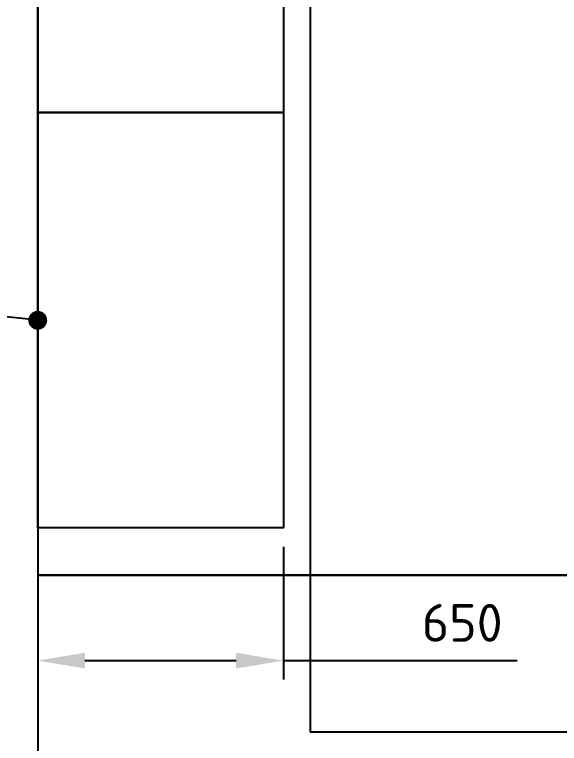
# Model space of a CAD drawing. Header units: millimetres. Extents: x -5247 to 64230, y -16204 to 29599.
# Drawn here: x 3603 to 5045, y 21665 to 23596 of the extents above; entities that cross this region are included whole.
import ezdxf
from ezdxf import colors
from ezdxf.entities.mleader import LeaderData, LeaderLine
from ezdxf.math import Vec2, Vec3

# ---------------------------------------------------------------- set-up
doc = ezdxf.new("R2010")
doc.units = ezdxf.units.MM
doc.layers.get('Defpoints').update_dxf_attribs({"color": 1, "lineweight": 50})
doc.layers.add('Проектируемое технолог. оборудование', color=3, linetype='Continuous')
doc.layers.add('Размеры', color=8, linetype='Continuous')
doc.layers.add('Трубопровод рабочего раствора гипохлорита натрия', color=30, linetype='Continuous', lineweight=30)
doc.styles.add('GTO_Isocpeur', font='isocpeur.ttf')
doc.styles.add('ISO_250', font='isocpeur.ttf', dxfattribs={"height": 250})
doc.styles.get("Standard").update_dxf_attribs({"font": 'arial.ttf'})
doc.dimstyles.new('ISO-25', dxfattribs={"dimtxt": 2.5, "dimasz": 2.5, "dimexe": 1.25, "dimexo": 0.625, "dimtad": 1, "dimtxsty": 'Standard', "dimcen": 2.5, "dimadec": 0, "dimazin": 0, "dimtfac": 1, "dimtmove": 0, "dimatfit": 3, "dimfxl": 1, "dimarcsym": 0})

# ---------------------------------------------------------------- blocks, each defined once
blk = doc.blocks.new('_Dot')
at = {"color": 0, "linetype": 'ByBlock', "lineweight": -2}
blk.add_line((-0.5, 0), (-1, 0), dxfattribs=at)
at = {"color": 0, "linetype": 'ByBlock', "const_width": 0.5}
blk.add_lwpolyline([(-0.25, 0, 1), (0.25, 0, 1)], format="xyb", close=True, dxfattribs=at)
blk = doc.blocks.new('*D150')
at = {"layer": 'Defpoints', "color": 0, "transparency": 16777216}
for p in [(3664.4, 22236.1), (4314.4, 22236.1), (3664.4, 21884.8)]:
    blk.add_point(p, dxfattribs=at)
at = {"layer": 'Размеры', "color": 0, "lineweight": -2, "transparency": 16777216}
for p, q in [((3664.4, 22186.1), (3664.4, 21834.8)), ((4314.4, 22186.1), (4314.4, 21834.8)), ((3789.4, 21884.8), (4189.4, 21884.8)), ((4314.4, 21884.8), (4932.6, 21884.8))]:
    blk.add_line(p, q, dxfattribs=at)
at = {"layer": 'Размеры', "color": 0, "transparency": 16777216}
for points in [[(3789.4, 21905.6), (3789.4, 21863.9), (3664.4, 21884.8)], [(4189.4, 21905.6), (4189.4, 21863.9), (4314.4, 21884.8)]]:
    blk.add_solid(points, dxfattribs=at)
at = {"layer": 'Размеры', "color": 0, "transparency": 16777216, "insert": (4787.6, 21984.8), "char_height": 100, "attachment_point": 5, "style": 'GTO_Isocpeur'}
blk.add_mtext('650', dxfattribs=at)

msp = doc.modelspace()

# ---------------------------------------------------------------- linework, layer by layer
for points in [[(3664.422, 29284.312), (3664.422, 20436.076)], [(4384.867, 28736.075), (4384.867, 21694.819)], [(11864.422, 21694.819), (4384.867, 21694.819)]]:
    msp.add_lwpolyline(points)
at = {"layer": 'Проектируемое технолог. оборудование'}
for points in [[(4314.422, 24686.076), (4314.422, 23336.076), (3664.422, 23336.076), (3664.422, 24686.076)], [(3664.422, 22236.076), (3664.422, 23336.076), (4314.422, 23336.076), (4314.422, 22236.076)]]:
    msp.add_lwpolyline(points, close=True, dxfattribs=at)
at = {"layer": 'Трубопровод рабочего раствора гипохлорита натрия'}
msp.add_lwpolyline([(3664.422, 22110.99), (8310.743, 22110.99), (8310.743, 28056.468)], dxfattribs=at)

# ---------------------------------------------------------------- dimensions: what is measured, and where the dimension line sits
at = {"layer": 'Размеры'}
dim = msp.add_linear_dim(base=(3664.422, 21884.751), p1=(4314.422, 22236.076), p2=(3664.422, 22236.076), dimstyle='ISO-25', override={"dimtxt": 100, "dimasz": 125, "dimexe": 50, "dimexo": 50, "dimgap": 50, "dimtxsty": 'GTO_Isocpeur'}, dxfattribs=at)
dim.commit()
dim.dimension.update_dxf_attribs({"geometry": '*D150', "text_midpoint": (4787.59, 21884.751), "dimtype": 160})

# ---------------------------------------------------------------- leaders
at = {"layer": 'Проектируемое технолог. оборудование'}
ml = msp.add_multileader_mtext('Standard', dxfattribs=at)
ml.set_content('Узел \\Pдозирования на санобработку', color=256, style='ISO_250')
ml.set_leader_properties()
ml.set_arrow_properties(name='DOT')
ml.build(insert=Vec2(0, 0))
ml.multileader.update_dxf_attribs({"text_left_attachment_type": 6, "text_right_attachment_type": 6, "dogleg_length": 100, "arrow_head_size": 50})
ctx = ml.context
ctx.base_point, ctx.char_height, ctx.arrow_head_size, ctx.plane_origin = Vec3(1646.445, 22891.402), 100, 50, Vec3(-336.985, 22990.307)
ctx.left_attachment, ctx.right_attachment, ctx.text_align_type = 6, 6, 2
notes = []
notes.append((ctx, [(0, (1, 1, 0), (2715.445, 22891.402), (-1, 0), 100, [(0, [(3664.422, 22786.076)], 0, [])])]))
ctx.mtext.insert, ctx.mtext.width, ctx.mtext.defined_height, ctx.mtext.alignment, ctx.mtext.flow_direction = Vec3(2613.445, 23021.402), 1103.37786, 571.851, 3, 5
for ctx, leaders in notes:
    for number, flags, end, landing, length, lines in leaders:
        leader = LeaderData()
        leader.index, (leader.has_last_leader_line, leader.has_dogleg_vector, leader.attachment_direction) = number, flags
        leader.last_leader_point, leader.dogleg_vector, leader.dogleg_length = Vec3(end), Vec3(landing), length
        for number, points, colour, breaks in lines:
            line = LeaderLine()
            line.index, line.vertices, line.color, line.breaks = number, Vec3.list(points), colors.encode_raw_color(colour), breaks
            leader.lines.append(line)
        ctx.leaders.append(leader)

doc.saveas('drawing.dxf')
